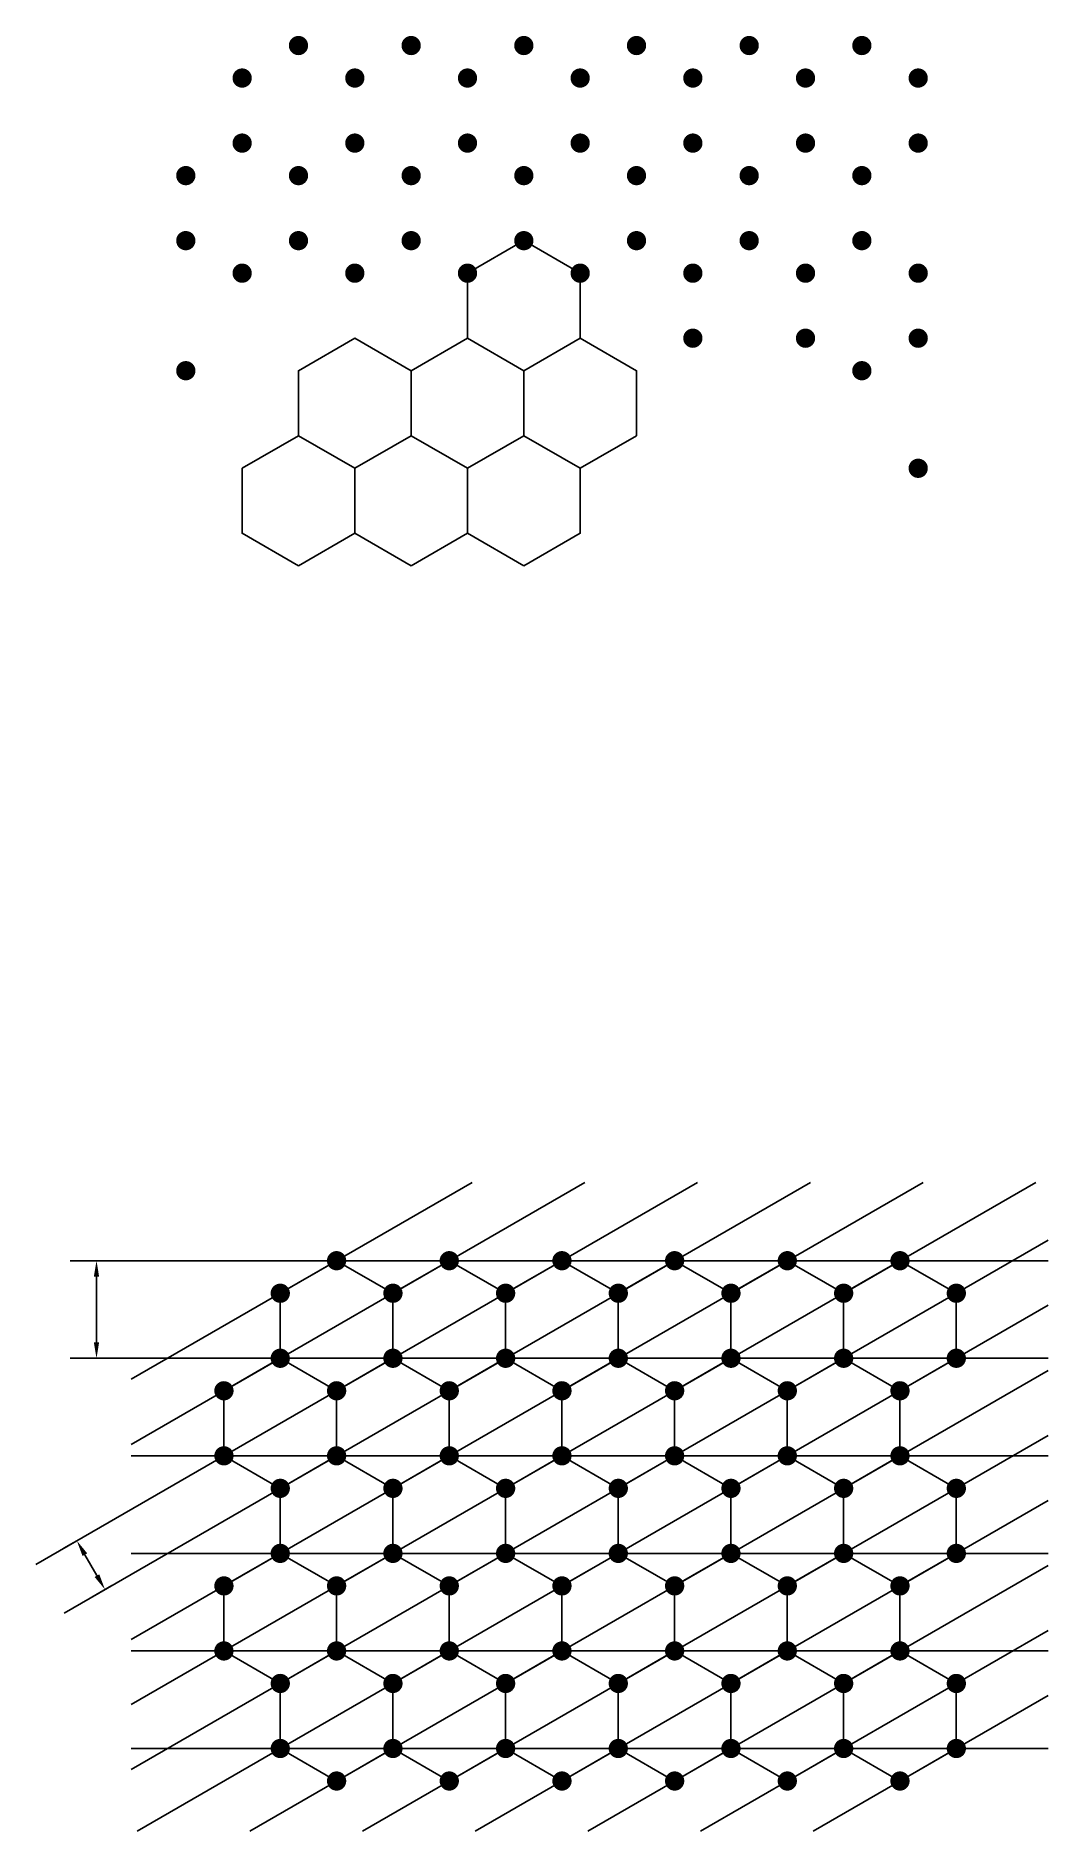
# Model space of a CAD drawing. Extents: x 50 to 208, y -102 to 178.
import ezdxf

# ---------------------------------------------------------------- set-up
doc = ezdxf.new("R2010")
doc.units = 0
doc.layers.get('0').update_dxf_attribs({"linetype": 'CONTINUOUS'})
doc.layers.get('DEFPOINTS').update_dxf_attribs({"linetype": 'CONTINUOUS'})
doc.dimstyles.get("Standard").update_dxf_attribs({"dimtxt": 0.18, "dimasz": 0.18, "dimexe": 0.18, "dimexo": 0.0625, "dimgap": 0.09, "dimtad": 0, "dimtih": 1, "dimtoh": 1, "dimdec": 4, "dimzin": 0, "dimtxsty": 'STANDARD', "dimcen": 0.09, "dimazin": 3, "dimtfac": 1, "dimtdec": 4, "dimtofl": 0, "dimtmove": 0, "dimatfit": 3, "dimtolj": 1, "dimtzin": 0})

# ---------------------------------------------------------------- blocks, each defined once
blk = doc.blocks.new('*D0')
at = {"color": 0, "linetype": 'BYBLOCK'}
for p, q in [((54.44, -57.83), (57.54, -56.04)), ((57.71, -58.83), (59.59, -62.09)), ((58.79, -65.44), (61.92, -63.63))]:
    blk.add_line(p, q, dxfattribs=at)
for points in [[(57.34, -59.03), (58.07, -58.62), (56.46, -56.66)], [(59.23, -62.3), (59.95, -61.88), (60.84, -64.26)]]:
    blk.add_solid(points, dxfattribs=at)
at = {"layer": 'DEFPOINTS', "color": 0, "linetype": 'BYBLOCK'}
for p in [(53.89, -58.14), (60.84, -64.26), (58.25, -65.75)]:
    blk.add_point(p, dxfattribs=at)
blk = doc.blocks.new('*D1')
at = {"color": 0, "linetype": 'BYBLOCK'}
for p, q in [((59.44, -13.06), (58.27, -13.06)), ((59.52, -15.56), (59.52, -25.75)), ((59.44, -28.25), (58.27, -28.25))]:
    blk.add_line(p, q, dxfattribs=at)
for points in [[(59.1, -15.56), (59.93, -15.56), (59.52, -13.06)], [(59.1, -25.75), (59.93, -25.75), (59.52, -28.25)]]:
    blk.add_solid(points, dxfattribs=at)
at = {"layer": 'DEFPOINTS', "color": 0, "linetype": 'BYBLOCK'}
for p in [(60.07, -13.06), (59.52, -28.25), (60.07, -28.25)]:
    blk.add_point(p, dxfattribs=at)

msp = doc.modelspace()

# ---------------------------------------------------------------- linework, layer by layer
for p, q in [((50.08672, -60.33729), (153.10073, -0.86212)), ((54.4718, -67.93246), (170.64104, -0.86212)), ((64.91241, -82.15838), (205.72166, -0.86212)), ((64.91241, -72.03148), (188.18135, -0.86212)), ((64.91241, -41.65077), (135.56042, -0.86212)), ((64.91241, -31.52387), (118.0201, -0.86212)), ((64.91241, -92.28529), (207.65206, -9.87451)), ((55.39769, -13.05838), (207.65206, -13.05838)), ((65.84953, -101.87114), (207.65206, -20.00141)), ((55.39769, -28.24873), (207.65206, -28.24873)), ((83.38984, -101.87114), (207.65206, -30.12832)), ((100.93015, -101.87114), (207.65206, -40.25522)), ((64.91241, -43.43909), (207.65206, -43.43909)), ((118.47046, -101.87114), (207.65206, -50.38212)), ((64.91241, -58.62944), (207.65206, -58.62944)), ((136.01078, -101.87114), (207.65206, -60.50903)), ((153.55109, -101.87114), (207.65206, -70.63593)), ((64.91241, -73.8198), (207.65206, -73.8198)), ((171.0914, -101.87114), (207.65206, -80.76284)), ((64.91241, -89.01015), (207.65206, -89.01015))]:
    msp.add_line(p, q)
at = {"const_width": 1.5}
for points in [[(90.21087, 176.15482, 1), (91.71087, 176.15482, 1)], [(107.75118, 176.15482, 1), (109.25118, 176.15482, 1)], [(125.29149, 176.15482, 1), (126.79149, 176.15482, 1)], [(142.8318, 176.15482, 1), (144.3318, 176.15482, 1)], [(160.37211, 176.15482, 1), (161.87211, 176.15482, 1)], [(177.91242, 176.15482, 1), (179.41242, 176.15482, 1)], [(81.44071, 171.09137, 1), (82.94071, 171.09137, 1)], [(98.98102, 171.09137, 1), (100.48102, 171.09137, 1)], [(116.52133, 171.09137, 1), (118.02133, 171.09137, 1)], [(134.06164, 171.09137, 1), (135.56164, 171.09137, 1)], [(151.60196, 171.09137, 1), (153.10196, 171.09137, 1)], [(169.14227, 171.09137, 1), (170.64227, 171.09137, 1)], [(186.68258, 171.09137, 1), (188.18258, 171.09137, 1)], [(81.44071, 160.96447, 1), (82.94071, 160.96447, 1)], [(98.98102, 160.96447, 1), (100.48102, 160.96447, 1)], [(116.52133, 160.96447, 1), (118.02133, 160.96447, 1)], [(134.06164, 160.96447, 1), (135.56164, 160.96447, 1)], [(151.60196, 160.96447, 1), (153.10196, 160.96447, 1)], [(169.14227, 160.96447, 1), (170.64227, 160.96447, 1)], [(186.68258, 160.96447, 1), (188.18258, 160.96447, 1)], [(72.67055, 155.90101, 1), (74.17055, 155.90101, 1)], [(90.21087, 155.90101, 1), (91.71087, 155.90101, 1)], [(107.75118, 155.90101, 1), (109.25118, 155.90101, 1)], [(125.29149, 155.90101, 1), (126.79149, 155.90101, 1)], [(142.8318, 155.90101, 1), (144.3318, 155.90101, 1)], [(160.37211, 155.90101, 1), (161.87211, 155.90101, 1)], [(177.91242, 155.90101, 1), (179.41242, 155.90101, 1)], [(72.67055, 145.77411, 1), (74.17055, 145.77411, 1)], [(90.21087, 145.77411, 1), (91.71087, 145.77411, 1)], [(107.75118, 145.77411, 1), (109.25118, 145.77411, 1)], [(125.29149, 145.77411, 1), (126.79149, 145.77411, 1)], [(142.8318, 145.77411, 1), (144.3318, 145.77411, 1)], [(160.37211, 145.77411, 1), (161.87211, 145.77411, 1)], [(177.91242, 145.77411, 1), (179.41242, 145.77411, 1)], [(81.44071, 140.71066, 1), (82.94071, 140.71066, 1)], [(98.98102, 140.71066, 1), (100.48102, 140.71066, 1)], [(116.52133, 140.71066, 1), (118.02133, 140.71066, 1)], [(134.06164, 140.71066, 1), (135.56164, 140.71066, 1)], [(151.60196, 140.71066, 1), (153.10196, 140.71066, 1)], [(169.14227, 140.71066, 1), (170.64227, 140.71066, 1)], [(186.68258, 140.71066, 1), (188.18258, 140.71066, 1)], [(151.60196, 130.58376, 1), (153.10196, 130.58376, 1)], [(169.14227, 130.58376, 1), (170.64227, 130.58376, 1)], [(186.68258, 130.58376, 1), (188.18258, 130.58376, 1)], [(72.67055, 125.5203, 1), (74.17055, 125.5203, 1)], [(177.91242, 125.5203, 1), (179.41242, 125.5203, 1)], [(186.68258, 110.32995, 1), (188.18258, 110.32995, 1)], [(96.14558, -13.05838, 1), (97.64558, -13.05838, 1)], [(113.68589, -13.05838, 1), (115.18589, -13.05838, 1)], [(131.2262, -13.05838, 1), (132.7262, -13.05838, 1)], [(148.76651, -13.05838, 1), (150.26651, -13.05838, 1)], [(166.30682, -13.05838, 1), (167.80682, -13.05838, 1)], [(183.84713, -13.05838, 1), (185.34713, -13.05838, 1)], [(87.37542, -18.12183, 1), (88.87542, -18.12183, 1)], [(104.91573, -18.12183, 1), (106.41573, -18.12183, 1)], [(122.45604, -18.12183, 1), (123.95604, -18.12183, 1)], [(139.99635, -18.12183, 1), (141.49635, -18.12183, 1)], [(157.53667, -18.12183, 1), (159.03667, -18.12183, 1)], [(175.07698, -18.12183, 1), (176.57698, -18.12183, 1)], [(192.61729, -18.12183, 1), (194.11729, -18.12183, 1)], [(87.37542, -28.24873, 1), (88.87542, -28.24873, 1)], [(104.91573, -28.24873, 1), (106.41573, -28.24873, 1)], [(122.45604, -28.24873, 1), (123.95604, -28.24873, 1)], [(139.99635, -28.24873, 1), (141.49635, -28.24873, 1)], [(157.53667, -28.24873, 1), (159.03667, -28.24873, 1)], [(175.07698, -28.24873, 1), (176.57698, -28.24873, 1)], [(192.61729, -28.24873, 1), (194.11729, -28.24873, 1)], [(78.60527, -33.31218, 1), (80.10527, -33.31218, 1)], [(96.14558, -33.31218, 1), (97.64558, -33.31218, 1)], [(113.68589, -33.31218, 1), (115.18589, -33.31218, 1)], [(131.2262, -33.31218, 1), (132.7262, -33.31218, 1)], [(148.76651, -33.31218, 1), (150.26651, -33.31218, 1)], [(166.30682, -33.31218, 1), (167.80682, -33.31218, 1)], [(183.84713, -33.31218, 1), (185.34713, -33.31218, 1)], [(78.60527, -43.43909, 1), (80.10527, -43.43909, 1)], [(96.14558, -43.43909, 1), (97.64558, -43.43909, 1)], [(113.68589, -43.43909, 1), (115.18589, -43.43909, 1)], [(131.2262, -43.43909, 1), (132.7262, -43.43909, 1)], [(148.76651, -43.43909, 1), (150.26651, -43.43909, 1)], [(166.30682, -43.43909, 1), (167.80682, -43.43909, 1)], [(183.84713, -43.43909, 1), (185.34713, -43.43909, 1)], [(87.37542, -48.50254, 1), (88.87542, -48.50254, 1)], [(104.91573, -48.50254, 1), (106.41573, -48.50254, 1)], [(122.45604, -48.50254, 1), (123.95604, -48.50254, 1)], [(139.99635, -48.50254, 1), (141.49635, -48.50254, 1)], [(157.53667, -48.50254, 1), (159.03667, -48.50254, 1)], [(175.07698, -48.50254, 1), (176.57698, -48.50254, 1)], [(192.61729, -48.50254, 1), (194.11729, -48.50254, 1)], [(87.37542, -58.62944, 1), (88.87542, -58.62944, 1)], [(104.91573, -58.62944, 1), (106.41573, -58.62944, 1)], [(122.45604, -58.62944, 1), (123.95604, -58.62944, 1)], [(139.99635, -58.62944, 1), (141.49635, -58.62944, 1)], [(157.53667, -58.62944, 1), (159.03667, -58.62944, 1)], [(175.07698, -58.62944, 1), (176.57698, -58.62944, 1)], [(192.61729, -58.62944, 1), (194.11729, -58.62944, 1)], [(78.60527, -63.69289, 1), (80.10527, -63.69289, 1)], [(96.14558, -63.69289, 1), (97.64558, -63.69289, 1)], [(113.68589, -63.69289, 1), (115.18589, -63.69289, 1)], [(131.2262, -63.69289, 1), (132.7262, -63.69289, 1)], [(148.76651, -63.69289, 1), (150.26651, -63.69289, 1)], [(166.30682, -63.69289, 1), (167.80682, -63.69289, 1)], [(183.84713, -63.69289, 1), (185.34713, -63.69289, 1)], [(78.60527, -73.8198, 1), (80.10527, -73.8198, 1)], [(96.14558, -73.8198, 1), (97.64558, -73.8198, 1)], [(113.68589, -73.8198, 1), (115.18589, -73.8198, 1)], [(131.2262, -73.8198, 1), (132.7262, -73.8198, 1)], [(148.76651, -73.8198, 1), (150.26651, -73.8198, 1)], [(166.30682, -73.8198, 1), (167.80682, -73.8198, 1)], [(183.84713, -73.8198, 1), (185.34713, -73.8198, 1)], [(87.37542, -78.88325, 1), (88.87542, -78.88325, 1)], [(104.91573, -78.88325, 1), (106.41573, -78.88325, 1)], [(122.45604, -78.88325, 1), (123.95604, -78.88325, 1)], [(139.99635, -78.88325, 1), (141.49635, -78.88325, 1)], [(157.53667, -78.88325, 1), (159.03667, -78.88325, 1)], [(175.07698, -78.88325, 1), (176.57698, -78.88325, 1)], [(192.61729, -78.88325, 1), (194.11729, -78.88325, 1)], [(87.37542, -89.01015, 1), (88.87542, -89.01015, 1)], [(104.91573, -89.01015, 1), (106.41573, -89.01015, 1)], [(122.45604, -89.01015, 1), (123.95604, -89.01015, 1)], [(139.99635, -89.01015, 1), (141.49635, -89.01015, 1)], [(157.53667, -89.01015, 1), (159.03667, -89.01015, 1)], [(175.07698, -89.01015, 1), (176.57698, -89.01015, 1)], [(192.61729, -89.01015, 1), (194.11729, -89.01015, 1)], [(96.14558, -94.0736, 1), (97.64558, -94.0736, 1)], [(113.68589, -94.0736, 1), (115.18589, -94.0736, 1)], [(131.2262, -94.0736, 1), (132.7262, -94.0736, 1)], [(148.76651, -94.0736, 1), (150.26651, -94.0736, 1)], [(166.30682, -94.0736, 1), (167.80682, -94.0736, 1)], [(183.84713, -94.0736, 1), (185.34713, -94.0736, 1)]]:
    msp.add_lwpolyline(points, format="xyb", close=True, dxfattribs=at)
for points in [[(126.04149, 125.5203), (134.81164, 130.58376), (134.81164, 140.71066), (126.04149, 145.77411), (117.27133, 140.71066), (117.27133, 130.58376)], [(99.73102, 110.32995), (108.50118, 115.3934), (108.50118, 125.5203), (99.73102, 130.58376), (90.96087, 125.5203), (90.96087, 115.3934)], [(117.27133, 110.32995), (126.04149, 115.3934), (126.04149, 125.5203), (117.27133, 130.58376), (108.50118, 125.5203), (108.50118, 115.3934)], [(134.81164, 110.32995), (143.5818, 115.3934), (143.5818, 125.5203), (134.81164, 130.58376), (126.04149, 125.5203), (126.04149, 115.3934)], [(90.96087, 95.13959), (99.73102, 100.20305), (99.73102, 110.32995), (90.96087, 115.3934), (82.19071, 110.32995), (82.19071, 100.20305)], [(108.50118, 95.13959), (117.27133, 100.20305), (117.27133, 110.32995), (108.50118, 115.3934), (99.73102, 110.32995), (99.73102, 100.20305)], [(126.04149, 95.13959), (134.81164, 100.20305), (134.81164, 110.32995), (126.04149, 115.3934), (117.27133, 110.32995), (117.27133, 100.20305)], [(96.89558, -33.31218), (105.66573, -28.24873), (105.66573, -18.12183), (96.89558, -13.05838), (88.12542, -18.12183), (88.12542, -28.24873)], [(114.43589, -33.31218), (123.20604, -28.24873), (123.20604, -18.12183), (114.43589, -13.05838), (105.66573, -18.12183), (105.66573, -28.24873)], [(131.9762, -33.31218), (140.74635, -28.24873), (140.74635, -18.12183), (131.9762, -13.05838), (123.20604, -18.12183), (123.20604, -28.24873)], [(149.51651, -33.31218), (158.28667, -28.24873), (158.28667, -18.12183), (149.51651, -13.05838), (140.74635, -18.12183), (140.74635, -28.24873)], [(167.05682, -33.31218), (175.82698, -28.24873), (175.82698, -18.12183), (167.05682, -13.05838), (158.28667, -18.12183), (158.28667, -28.24873)], [(184.59713, -33.31218), (193.36729, -28.24873), (193.36729, -18.12183), (184.59713, -13.05838), (175.82698, -18.12183), (175.82698, -28.24873)], [(88.12542, -48.50254), (96.89558, -43.43909), (96.89558, -33.31218), (88.12542, -28.24873), (79.35527, -33.31218), (79.35527, -43.43909)], [(105.66573, -48.50254), (114.43589, -43.43909), (114.43589, -33.31218), (105.66573, -28.24873), (96.89558, -33.31218), (96.89558, -43.43909)], [(123.20604, -48.50254), (131.9762, -43.43909), (131.9762, -33.31218), (123.20604, -28.24873), (114.43589, -33.31218), (114.43589, -43.43909)], [(140.74635, -48.50254), (149.51651, -43.43909), (149.51651, -33.31218), (140.74635, -28.24873), (131.9762, -33.31218), (131.9762, -43.43909)], [(158.28667, -48.50254), (167.05682, -43.43909), (167.05682, -33.31218), (158.28667, -28.24873), (149.51651, -33.31218), (149.51651, -43.43909)], [(175.82698, -48.50254), (184.59713, -43.43909), (184.59713, -33.31218), (175.82698, -28.24873), (167.05682, -33.31218), (167.05682, -43.43909)], [(96.89558, -63.69289), (105.66573, -58.62944), (105.66573, -48.50254), (96.89558, -43.43909), (88.12542, -48.50254), (88.12542, -58.62944)], [(114.43589, -63.69289), (123.20604, -58.62944), (123.20604, -48.50254), (114.43589, -43.43909), (105.66573, -48.50254), (105.66573, -58.62944)], [(131.9762, -63.69289), (140.74635, -58.62944), (140.74635, -48.50254), (131.9762, -43.43909), (123.20604, -48.50254), (123.20604, -58.62944)], [(149.51651, -63.69289), (158.28667, -58.62944), (158.28667, -48.50254), (149.51651, -43.43909), (140.74635, -48.50254), (140.74635, -58.62944)], [(167.05682, -63.69289), (175.82698, -58.62944), (175.82698, -48.50254), (167.05682, -43.43909), (158.28667, -48.50254), (158.28667, -58.62944)], [(184.59713, -63.69289), (193.36729, -58.62944), (193.36729, -48.50254), (184.59713, -43.43909), (175.82698, -48.50254), (175.82698, -58.62944)], [(88.12542, -78.88325), (96.89558, -73.8198), (96.89558, -63.69289), (88.12542, -58.62944), (79.35527, -63.69289), (79.35527, -73.8198)], [(105.66573, -78.88325), (114.43589, -73.8198), (114.43589, -63.69289), (105.66573, -58.62944), (96.89558, -63.69289), (96.89558, -73.8198)], [(123.20604, -78.88325), (131.9762, -73.8198), (131.9762, -63.69289), (123.20604, -58.62944), (114.43589, -63.69289), (114.43589, -73.8198)], [(140.74635, -78.88325), (149.51651, -73.8198), (149.51651, -63.69289), (140.74635, -58.62944), (131.9762, -63.69289), (131.9762, -73.8198)], [(158.28667, -78.88325), (167.05682, -73.8198), (167.05682, -63.69289), (158.28667, -58.62944), (149.51651, -63.69289), (149.51651, -73.8198)], [(175.82698, -78.88325), (184.59713, -73.8198), (184.59713, -63.69289), (175.82698, -58.62944), (167.05682, -63.69289), (167.05682, -73.8198)], [(96.89558, -94.0736), (105.66573, -89.01015), (105.66573, -78.88325), (96.89558, -73.8198), (88.12542, -78.88325), (88.12542, -89.01015)], [(114.43589, -94.0736), (123.20604, -89.01015), (123.20604, -78.88325), (114.43589, -73.8198), (105.66573, -78.88325), (105.66573, -89.01015)], [(131.9762, -94.0736), (140.74635, -89.01015), (140.74635, -78.88325), (131.9762, -73.8198), (123.20604, -78.88325), (123.20604, -89.01015)], [(149.51651, -94.0736), (158.28667, -89.01015), (158.28667, -78.88325), (149.51651, -73.8198), (140.74635, -78.88325), (140.74635, -89.01015)], [(167.05682, -94.0736), (175.82698, -89.01015), (175.82698, -78.88325), (167.05682, -73.8198), (158.28667, -78.88325), (158.28667, -89.01015)], [(184.59713, -94.0736), (193.36729, -89.01015), (193.36729, -78.88325), (184.59713, -73.8198), (175.82698, -78.88325), (175.82698, -89.01015)]]:
    msp.add_lwpolyline(points, close=True)

# ---------------------------------------------------------------- dimensions: what is measured, and where the dimension line sits
for base, p1, p2, angle, picture, middle in [((59.51586, -28.24873), (60.06707, -13.05838), (60.06707, -28.24873), 90, '*D1', (59.51586, -20.65355)), ((60.84011, -64.25572), (53.89489, -58.13864), (58.24882, -65.7518), 120, '*D0', (58.64757, -60.45813))]:
    dim = msp.add_linear_dim(base=base, p1=p1, p2=p2, angle=angle, text=' ', dimstyle='STANDARD', override={"dimtxt": 2.5, "dimasz": 2.5, "dimexe": 1.25, "dimexo": 0.625, "dimgap": 0.625, "dimtad": 1, "dimtih": 0, "dimtoh": 0, "dimzin": 8, "dimcen": 2.5, "dimtofl": 1})
    dim.commit()
    dim.dimension.update_dxf_attribs({"geometry": picture, "text_midpoint": middle})

doc.saveas('drawing.dxf')
